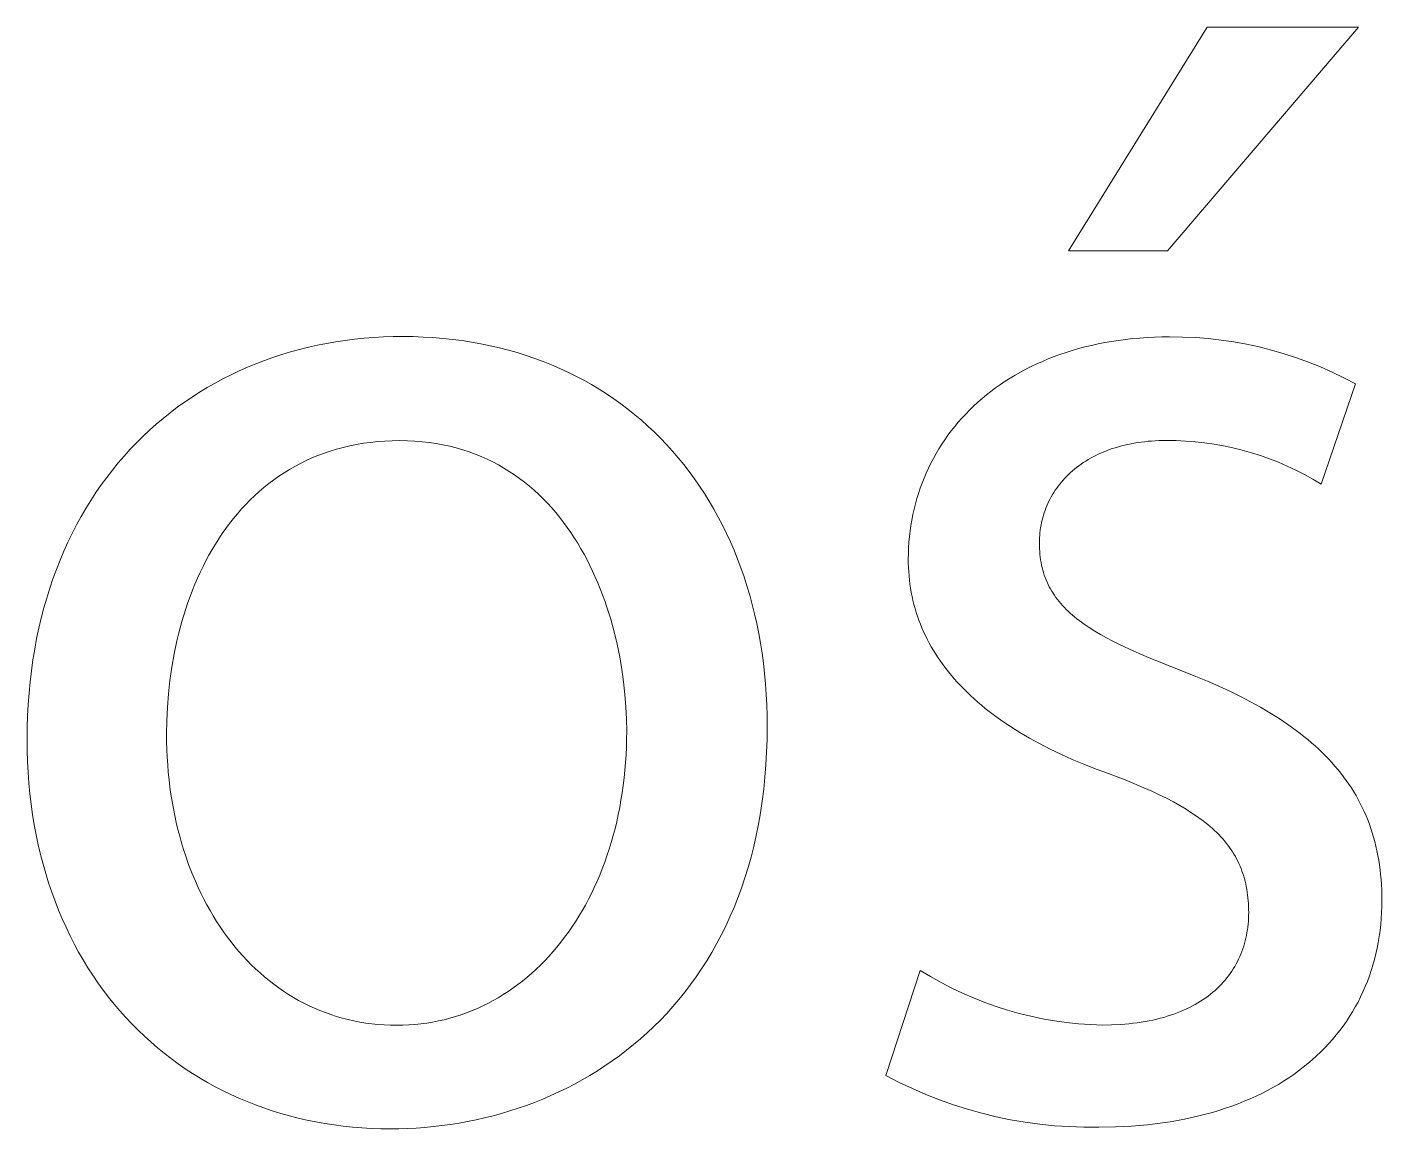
# Model space of a CAD drawing. Header units: millimetres. Extents: x 430 to 4403, y -1522 to 1254.
# Drawn here: x 3405.01 to 3439.45, y -1456.11 to -1428.11 of the extents above; entities that cross this region are included whole.
import ezdxf

# ---------------------------------------------------------------- set-up
doc = ezdxf.new("R2010")
doc.units = ezdxf.units.MM
doc.header["$MEASUREMENT"] = 0
doc.layers.add('Domyślny', color=7, linetype='Continuous', true_color=0x000000)

msp = doc.modelspace()

# ---------------------------------------------------------------- linework, layer by layer
at = {"layer": 'Domyślny', "color": 18, "lineweight": 15, "true_color": 0x000000}
for p, q in [((3431.482, -1433.802), (3435.001, -1428.113)), ((3438.851, -1428.113), (3433.996, -1433.802)), ((3435.001, -1428.113), (3438.851, -1428.113)), ((3433.996, -1433.802), (3431.482, -1433.802)), ((3413.096, -1436.076), (3413.335, -1436.046)), ((3413.335, -1436.046), (3413.577, -1436.021)), ((3413.577, -1436.021), (3413.82, -1436.002)), ((3413.82, -1436.002), (3414.065, -1435.988)), ((3414.065, -1435.988), (3414.312, -1435.98)), ((3414.312, -1435.98), (3414.561, -1435.977)), ((3414.561, -1435.977), (3414.819, -1435.98)), ((3414.819, -1435.98), (3415.074, -1435.989)), ((3415.074, -1435.989), (3415.326, -1436.004)), ((3415.326, -1436.004), (3415.576, -1436.024)), ((3415.576, -1436.024), (3415.823, -1436.05)), ((3415.823, -1436.05), (3416.067, -1436.082)), ((3432.574, -1436.101), (3432.75, -1436.074)), ((3432.75, -1436.074), (3432.928, -1436.051)), ((3432.928, -1436.051), (3433.109, -1436.031)), ((3433.109, -1436.031), (3433.292, -1436.015)), ((3433.292, -1436.015), (3433.477, -1436.002)), ((3433.477, -1436.002), (3433.665, -1435.993)), ((3433.665, -1435.993), (3433.856, -1435.987)), ((3433.856, -1435.987), (3434.049, -1435.985)), ((3434.049, -1435.985), (3434.377, -1435.989)), ((3434.377, -1435.989), (3434.705, -1436.004)), ((3434.705, -1436.004), (3435.032, -1436.03)), ((3435.032, -1436.03), (3435.358, -1436.067)), ((3435.358, -1436.067), (3435.683, -1436.115)), ((3411.48, -1436.436), (3411.704, -1436.369)), ((3411.704, -1436.369), (3411.93, -1436.307)), ((3411.93, -1436.307), (3412.159, -1436.25)), ((3412.159, -1436.25), (3412.39, -1436.199)), ((3412.39, -1436.199), (3412.623, -1436.153)), ((3412.623, -1436.153), (3412.859, -1436.112)), ((3412.859, -1436.112), (3413.096, -1436.076)), ((3416.067, -1436.082), (3416.308, -1436.119)), ((3416.308, -1436.119), (3416.546, -1436.162)), ((3416.546, -1436.162), (3416.782, -1436.21)), ((3416.782, -1436.21), (3417.014, -1436.264)), ((3417.014, -1436.264), (3417.243, -1436.323)), ((3417.243, -1436.323), (3417.469, -1436.387)), ((3417.469, -1436.387), (3417.692, -1436.457)), ((3431.264, -1436.433), (3431.418, -1436.38)), ((3431.418, -1436.38), (3431.576, -1436.331)), ((3431.576, -1436.331), (3431.736, -1436.285)), ((3431.736, -1436.285), (3431.898, -1436.241)), ((3431.898, -1436.241), (3432.063, -1436.201)), ((3432.063, -1436.201), (3432.231, -1436.165)), ((3432.231, -1436.165), (3432.401, -1436.131)), ((3432.401, -1436.131), (3432.574, -1436.101)), ((3435.683, -1436.115), (3436.006, -1436.174)), ((3436.006, -1436.174), (3436.326, -1436.243)), ((3436.326, -1436.243), (3436.644, -1436.323)), ((3436.644, -1436.323), (3436.96, -1436.414)), ((3436.96, -1436.414), (3437.272, -1436.515)), ((3410.401, -1436.851), (3410.611, -1436.758)), ((3410.611, -1436.758), (3410.824, -1436.67)), ((3410.824, -1436.67), (3411.04, -1436.587)), ((3411.04, -1436.587), (3411.259, -1436.509)), ((3411.259, -1436.509), (3411.48, -1436.436)), ((3417.692, -1436.457), (3417.911, -1436.532)), ((3417.911, -1436.532), (3418.128, -1436.612)), ((3418.128, -1436.612), (3418.341, -1436.698)), ((3418.341, -1436.698), (3418.55, -1436.788)), ((3430.395, -1436.809), (3430.533, -1436.739)), ((3430.533, -1436.739), (3430.673, -1436.672)), ((3430.673, -1436.672), (3430.817, -1436.608)), ((3430.817, -1436.608), (3430.963, -1436.547)), ((3430.963, -1436.547), (3431.112, -1436.488)), ((3431.112, -1436.488), (3431.264, -1436.433)), ((3437.272, -1436.515), (3437.58, -1436.627)), ((3437.58, -1436.627), (3437.885, -1436.749)), ((3437.885, -1436.749), (3438.185, -1436.882)), ((3409.787, -1437.16), (3409.988, -1437.052)), ((3409.988, -1437.052), (3410.193, -1436.949)), ((3410.193, -1436.949), (3410.401, -1436.851)), ((3418.55, -1436.788), (3418.757, -1436.884)), ((3418.757, -1436.884), (3418.96, -1436.984)), ((3418.96, -1436.984), (3419.159, -1437.09)), ((3419.159, -1437.09), (3419.355, -1437.2)), ((3429.872, -1437.115), (3429.998, -1437.034)), ((3429.998, -1437.034), (3430.128, -1436.957)), ((3430.128, -1436.957), (3430.26, -1436.881)), ((3430.26, -1436.881), (3430.395, -1436.809)), ((3438.185, -1436.882), (3438.481, -1437.024)), ((3438.481, -1437.024), (3438.772, -1437.176)), ((3409.201, -1437.515), (3409.393, -1437.392)), ((3409.393, -1437.392), (3409.588, -1437.274)), ((3409.588, -1437.274), (3409.787, -1437.16)), ((3419.355, -1437.2), (3419.547, -1437.316)), ((3419.547, -1437.316), (3419.736, -1437.436)), ((3419.736, -1437.436), (3419.921, -1437.56)), ((3429.395, -1437.461), (3429.51, -1437.371)), ((3429.51, -1437.371), (3429.628, -1437.283)), ((3429.628, -1437.283), (3429.748, -1437.198)), ((3429.748, -1437.198), (3429.872, -1437.115)), ((3438.772, -1437.176), (3437.899, -1439.73)), ((3408.645, -1437.914), (3408.827, -1437.776)), ((3408.827, -1437.776), (3409.012, -1437.643)), ((3409.012, -1437.643), (3409.201, -1437.515)), ((3419.921, -1437.56), (3420.103, -1437.69)), ((3420.103, -1437.69), (3420.28, -1437.824)), ((3428.967, -1437.846), (3429.069, -1437.746)), ((3429.069, -1437.746), (3429.175, -1437.649)), ((3429.175, -1437.649), (3429.284, -1437.554)), ((3429.284, -1437.554), (3429.395, -1437.461)), ((3408.292, -1438.205), (3408.467, -1438.057)), ((3408.467, -1438.057), (3408.645, -1437.914)), ((3420.28, -1437.824), (3420.454, -1437.963)), ((3420.454, -1437.963), (3420.624, -1438.106)), ((3420.624, -1438.106), (3420.79, -1438.254)), ((3428.678, -1438.157), (3428.771, -1438.051)), ((3428.771, -1438.051), (3428.867, -1437.947)), ((3428.867, -1437.947), (3428.967, -1437.846)), ((3407.954, -1438.514), (3408.121, -1438.357)), ((3408.121, -1438.357), (3408.292, -1438.205)), ((3420.79, -1438.254), (3420.953, -1438.407)), ((3420.953, -1438.407), (3421.111, -1438.563)), ((3428.417, -1438.487), (3428.501, -1438.375)), ((3428.501, -1438.375), (3428.588, -1438.265)), ((3428.588, -1438.265), (3428.678, -1438.157)), ((3407.63, -1438.843), (3407.79, -1438.676)), ((3407.79, -1438.676), (3407.954, -1438.514)), ((3413.041, -1438.794), (3412.877, -1438.838)), ((3413.21, -1438.755), (3413.041, -1438.794)), ((3413.381, -1438.721), (3413.21, -1438.755)), ((3413.556, -1438.691), (3413.381, -1438.721)), ((3413.734, -1438.667), (3413.556, -1438.691)), ((3413.916, -1438.648), (3413.734, -1438.667)), ((3414.101, -1438.634), (3413.916, -1438.648)), ((3414.289, -1438.626), (3414.101, -1438.634)), ((3414.481, -1438.623), (3414.289, -1438.626)), ((3414.674, -1438.626), (3414.481, -1438.623)), ((3414.862, -1438.635), (3414.674, -1438.626)), ((3415.047, -1438.65), (3414.862, -1438.635)), ((3415.228, -1438.671), (3415.047, -1438.65)), ((3415.406, -1438.697), (3415.228, -1438.671)), ((3415.58, -1438.728), (3415.406, -1438.697)), ((3415.751, -1438.765), (3415.58, -1438.728)), ((3415.918, -1438.807), (3415.751, -1438.765)), ((3416.082, -1438.854), (3415.918, -1438.807)), ((3421.111, -1438.563), (3421.265, -1438.724)), ((3421.265, -1438.724), (3421.415, -1438.89)), ((3428.184, -1438.833), (3428.259, -1438.716)), ((3428.259, -1438.716), (3428.336, -1438.6)), ((3428.336, -1438.6), (3428.417, -1438.487)), ((3432.594, -1438.826), (3432.52, -1438.852)), ((3432.67, -1438.802), (3432.594, -1438.826)), ((3432.747, -1438.779), (3432.67, -1438.802)), ((3432.825, -1438.757), (3432.747, -1438.779)), ((3432.905, -1438.737), (3432.825, -1438.757)), ((3432.986, -1438.719), (3432.905, -1438.737)), ((3433.069, -1438.702), (3432.986, -1438.719)), ((3433.153, -1438.686), (3433.069, -1438.702)), ((3433.238, -1438.672), (3433.153, -1438.686)), ((3433.325, -1438.66), (3433.238, -1438.672)), ((3433.413, -1438.649), (3433.325, -1438.66)), ((3433.502, -1438.64), (3433.413, -1438.649)), ((3433.593, -1438.632), (3433.502, -1438.64)), ((3433.685, -1438.626), (3433.593, -1438.632)), ((3433.779, -1438.622), (3433.685, -1438.626)), ((3433.873, -1438.619), (3433.779, -1438.622)), ((3433.969, -1438.618), (3433.873, -1438.619)), ((3434.213, -1438.621), (3433.969, -1438.618)), ((3434.456, -1438.632), (3434.213, -1438.621)), ((3434.699, -1438.65), (3434.456, -1438.632)), ((3434.94, -1438.677), (3434.699, -1438.65)), ((3435.181, -1438.712), (3434.94, -1438.677)), ((3435.421, -1438.755), (3435.181, -1438.712)), ((3435.659, -1438.805), (3435.421, -1438.755)), ((3435.895, -1438.864), (3435.659, -1438.805)), ((3407.323, -1439.191), (3407.475, -1439.014)), ((3407.475, -1439.014), (3407.63, -1438.843)), ((3412.101, -1439.129), (3411.956, -1439.2)), ((3412.25, -1439.062), (3412.101, -1439.129)), ((3412.401, -1438.999), (3412.25, -1439.062)), ((3412.557, -1438.941), (3412.401, -1438.999)), ((3412.715, -1438.887), (3412.557, -1438.941)), ((3412.877, -1438.838), (3412.715, -1438.887)), ((3416.242, -1438.907), (3416.082, -1438.854)), ((3416.398, -1438.964), (3416.242, -1438.907)), ((3416.551, -1439.026), (3416.398, -1438.964)), ((3416.701, -1439.092), (3416.551, -1439.026)), ((3416.847, -1439.164), (3416.701, -1439.092)), ((3416.99, -1439.239), (3416.847, -1439.164)), ((3421.415, -1438.89), (3421.561, -1439.059)), ((3421.561, -1439.059), (3421.703, -1439.233)), ((3427.981, -1439.196), (3428.046, -1439.073)), ((3428.046, -1439.073), (3428.114, -1438.953)), ((3428.114, -1438.953), (3428.184, -1438.833)), ((3431.917, -1439.143), (3431.857, -1439.181)), ((3431.978, -1439.106), (3431.917, -1439.143)), ((3432.041, -1439.07), (3431.978, -1439.106)), ((3432.105, -1439.035), (3432.041, -1439.07)), ((3432.171, -1439.001), (3432.105, -1439.035)), ((3432.238, -1438.969), (3432.171, -1439.001)), ((3432.306, -1438.938), (3432.238, -1438.969)), ((3432.376, -1438.908), (3432.306, -1438.938)), ((3432.447, -1438.879), (3432.376, -1438.908)), ((3432.52, -1438.852), (3432.447, -1438.879)), ((3436.13, -1438.93), (3435.895, -1438.864)), ((3436.361, -1439.004), (3436.13, -1438.93)), ((3436.591, -1439.085), (3436.361, -1439.004)), ((3436.817, -1439.174), (3436.591, -1439.085)), ((3407.033, -1439.557), (3407.176, -1439.371)), ((3407.176, -1439.371), (3407.323, -1439.191)), ((3411.539, -1439.439), (3411.407, -1439.527)), ((3411.675, -1439.356), (3411.539, -1439.439)), ((3411.814, -1439.276), (3411.675, -1439.356)), ((3411.956, -1439.2), (3411.814, -1439.276)), ((3417.13, -1439.319), (3416.99, -1439.239)), ((3417.266, -1439.403), (3417.13, -1439.319)), ((3417.398, -1439.492), (3417.266, -1439.403)), ((3417.528, -1439.584), (3417.398, -1439.492)), ((3421.703, -1439.233), (3421.841, -1439.411)), ((3421.841, -1439.411), (3421.975, -1439.594)), ((3427.808, -1439.573), (3427.863, -1439.446)), ((3427.863, -1439.446), (3427.92, -1439.32)), ((3427.92, -1439.32), (3427.981, -1439.196)), ((3431.481, -1439.482), (3431.434, -1439.529)), ((3431.531, -1439.435), (3431.481, -1439.482)), ((3431.581, -1439.39), (3431.531, -1439.435)), ((3431.634, -1439.347), (3431.581, -1439.39)), ((3431.687, -1439.304), (3431.634, -1439.347)), ((3431.743, -1439.262), (3431.687, -1439.304)), ((3431.799, -1439.221), (3431.743, -1439.262)), ((3431.857, -1439.181), (3431.799, -1439.221)), ((3437.041, -1439.271), (3436.817, -1439.174)), ((3437.261, -1439.375), (3437.041, -1439.271)), ((3437.477, -1439.486), (3437.261, -1439.375)), ((3437.69, -1439.604), (3437.477, -1439.486)), ((3406.759, -1439.941), (3406.893, -1439.747)), ((3406.893, -1439.747), (3407.033, -1439.557)), ((3411.028, -1439.813), (3410.909, -1439.916)), ((3411.151, -1439.714), (3411.028, -1439.813)), ((3411.277, -1439.619), (3411.151, -1439.714)), ((3411.407, -1439.527), (3411.277, -1439.619)), ((3417.654, -1439.68), (3417.528, -1439.584)), ((3417.777, -1439.78), (3417.654, -1439.68)), ((3417.897, -1439.884), (3417.777, -1439.78)), ((3421.975, -1439.594), (3422.104, -1439.78)), ((3422.104, -1439.78), (3422.229, -1439.97)), ((3427.665, -1439.964), (3427.709, -1439.832)), ((3427.709, -1439.832), (3427.757, -1439.702)), ((3427.757, -1439.702), (3427.808, -1439.573)), ((3431.18, -1439.83), (3431.143, -1439.884)), ((3431.218, -1439.778), (3431.18, -1439.83)), ((3431.258, -1439.726), (3431.218, -1439.778)), ((3431.3, -1439.675), (3431.258, -1439.726)), ((3431.343, -1439.625), (3431.3, -1439.675)), ((3431.388, -1439.577), (3431.343, -1439.625)), ((3431.434, -1439.529), (3431.388, -1439.577)), ((3437.899, -1439.73), (3437.69, -1439.604)), ((3406.503, -1440.344), (3406.628, -1440.14)), ((3406.628, -1440.14), (3406.759, -1439.941)), ((3410.678, -1440.131), (3410.568, -1440.244)), ((3410.792, -1440.022), (3410.678, -1440.131)), ((3410.909, -1439.916), (3410.792, -1440.022)), ((3418.013, -1439.991), (3417.897, -1439.884)), ((3418.126, -1440.101), (3418.013, -1439.991)), ((3418.236, -1440.215), (3418.126, -1440.101)), ((3422.229, -1439.97), (3422.35, -1440.164)), ((3422.35, -1440.164), (3422.466, -1440.362)), ((3427.587, -1440.231), (3427.624, -1440.097)), ((3427.624, -1440.097), (3427.665, -1439.964)), ((3430.983, -1440.162), (3430.955, -1440.22)), ((3431.012, -1440.105), (3430.983, -1440.162)), ((3431.042, -1440.048), (3431.012, -1440.105)), ((3431.074, -1439.993), (3431.042, -1440.048)), ((3431.108, -1439.938), (3431.074, -1439.993)), ((3431.143, -1439.884), (3431.108, -1439.938)), ((3406.381, -1440.552), (3406.503, -1440.344)), ((3410.356, -1440.479), (3410.255, -1440.601)), ((3410.461, -1440.36), (3410.356, -1440.479)), ((3410.568, -1440.244), (3410.461, -1440.36)), ((3418.343, -1440.332), (3418.236, -1440.215)), ((3418.447, -1440.452), (3418.343, -1440.332)), ((3418.547, -1440.575), (3418.447, -1440.452)), ((3422.466, -1440.362), (3422.578, -1440.564)), ((3427.496, -1440.641), (3427.523, -1440.503)), ((3427.523, -1440.503), (3427.553, -1440.366)), ((3427.553, -1440.366), (3427.587, -1440.231)), ((3430.843, -1440.519), (3430.825, -1440.581)), ((3430.862, -1440.458), (3430.843, -1440.519)), ((3430.883, -1440.398), (3430.862, -1440.458)), ((3430.906, -1440.338), (3430.883, -1440.398)), ((3430.93, -1440.279), (3430.906, -1440.338)), ((3430.955, -1440.22), (3430.93, -1440.279)), ((3406.153, -1440.982), (3406.265, -1440.765)), ((3406.265, -1440.765), (3406.381, -1440.552)), ((3410.062, -1440.854), (3409.97, -1440.985)), ((3410.157, -1440.726), (3410.062, -1440.854)), ((3410.255, -1440.601), (3410.157, -1440.726)), ((3418.645, -1440.701), (3418.547, -1440.575)), ((3418.739, -1440.829), (3418.645, -1440.701)), ((3418.83, -1440.961), (3418.739, -1440.829)), ((3422.578, -1440.564), (3422.685, -1440.77)), ((3422.685, -1440.77), (3422.788, -1440.98)), ((3427.453, -1440.92), (3427.472, -1440.78)), ((3427.472, -1440.78), (3427.496, -1440.641)), ((3430.772, -1440.833), (3430.762, -1440.897)), ((3430.783, -1440.769), (3430.772, -1440.833)), ((3430.795, -1440.706), (3430.783, -1440.769)), ((3430.81, -1440.643), (3430.795, -1440.706)), ((3430.825, -1440.581), (3430.81, -1440.643)), ((3405.943, -1441.429), (3406.045, -1441.203)), ((3406.045, -1441.203), (3406.153, -1440.982)), ((3409.881, -1441.118), (3409.795, -1441.254)), ((3409.97, -1440.985), (3409.881, -1441.118)), ((3418.918, -1441.094), (3418.83, -1440.961)), ((3419.004, -1441.23), (3418.918, -1441.094)), ((3419.086, -1441.369), (3419.004, -1441.23)), ((3422.788, -1440.98), (3422.886, -1441.193)), ((3422.886, -1441.193), (3422.979, -1441.41)), ((3427.414, -1441.346), (3427.424, -1441.203)), ((3427.424, -1441.203), (3427.436, -1441.061)), ((3427.436, -1441.061), (3427.453, -1440.92)), ((3430.742, -1441.158), (3430.741, -1441.225)), ((3430.741, -1441.225), (3430.742, -1441.299)), ((3430.745, -1441.092), (3430.742, -1441.158)), ((3430.749, -1441.027), (3430.745, -1441.092)), ((3430.755, -1440.962), (3430.749, -1441.027)), ((3430.762, -1440.897), (3430.755, -1440.962)), ((3405.846, -1441.659), (3405.943, -1441.429)), ((3409.632, -1441.534), (3409.555, -1441.677)), ((3409.712, -1441.393), (3409.632, -1441.534)), ((3409.795, -1441.254), (3409.712, -1441.393)), ((3419.165, -1441.509), (3419.086, -1441.369)), ((3419.241, -1441.652), (3419.165, -1441.509)), ((3422.979, -1441.41), (3423.068, -1441.631)), ((3427.407, -1441.635), (3427.409, -1441.49)), ((3427.409, -1441.49), (3427.414, -1441.346)), ((3430.742, -1441.299), (3430.745, -1441.372)), ((3430.745, -1441.372), (3430.749, -1441.444)), ((3430.749, -1441.444), (3430.755, -1441.515)), ((3430.755, -1441.515), (3430.763, -1441.584)), ((3430.763, -1441.584), (3430.772, -1441.652)), ((3405.666, -1442.133), (3405.753, -1441.894)), ((3405.753, -1441.894), (3405.846, -1441.659)), ((3409.48, -1441.822), (3409.409, -1441.97)), ((3409.555, -1441.677), (3409.48, -1441.822)), ((3419.314, -1441.796), (3419.241, -1441.652)), ((3419.384, -1441.942), (3419.314, -1441.796)), ((3423.068, -1441.631), (3423.152, -1441.855)), ((3423.152, -1441.855), (3423.232, -1442.082)), ((3427.408, -1441.742), (3427.407, -1441.635)), ((3427.412, -1441.849), (3427.408, -1441.742)), ((3427.418, -1441.956), (3427.412, -1441.849)), ((3430.772, -1441.652), (3430.783, -1441.719)), ((3430.783, -1441.719), (3430.796, -1441.785)), ((3430.796, -1441.785), (3430.811, -1441.85)), ((3430.811, -1441.85), (3430.827, -1441.914)), ((3430.827, -1441.914), (3430.845, -1441.977)), ((3405.583, -1442.376), (3405.666, -1442.133)), ((3409.276, -1442.271), (3409.213, -1442.425)), ((3409.341, -1442.12), (3409.276, -1442.271)), ((3409.409, -1441.97), (3409.341, -1442.12)), ((3419.452, -1442.09), (3419.384, -1441.942)), ((3419.516, -1442.24), (3419.452, -1442.09)), ((3419.578, -1442.391), (3419.516, -1442.24)), ((3423.232, -1442.082), (3423.306, -1442.314)), ((3427.426, -1442.062), (3427.418, -1441.956)), ((3427.437, -1442.167), (3427.426, -1442.062)), ((3427.45, -1442.272), (3427.437, -1442.167)), ((3427.466, -1442.376), (3427.45, -1442.272)), ((3430.845, -1441.977), (3430.865, -1442.039)), ((3430.865, -1442.039), (3430.887, -1442.1)), ((3430.887, -1442.1), (3430.91, -1442.16)), ((3430.91, -1442.16), (3430.935, -1442.219)), ((3430.935, -1442.219), (3430.962, -1442.277)), ((3405.506, -1442.623), (3405.583, -1442.376)), ((3409.154, -1442.58), (3409.097, -1442.737)), ((3409.213, -1442.425), (3409.154, -1442.58)), ((3419.637, -1442.543), (3419.578, -1442.391)), ((3419.693, -1442.697), (3419.637, -1442.543)), ((3423.306, -1442.314), (3423.376, -1442.548)), ((3423.376, -1442.548), (3423.441, -1442.786)), ((3427.484, -1442.479), (3427.466, -1442.376)), ((3427.504, -1442.582), (3427.484, -1442.479)), ((3427.527, -1442.684), (3427.504, -1442.582)), ((3430.962, -1442.277), (3430.991, -1442.334)), ((3430.991, -1442.334), (3431.021, -1442.39)), ((3431.021, -1442.39), (3431.054, -1442.445)), ((3431.054, -1442.445), (3431.088, -1442.5)), ((3431.088, -1442.5), (3431.123, -1442.554)), ((3431.123, -1442.554), (3431.161, -1442.607)), ((3431.161, -1442.607), (3431.2, -1442.659)), ((3405.368, -1443.131), (3405.434, -1442.875)), ((3405.434, -1442.875), (3405.506, -1442.623)), ((3409.044, -1442.895), (3408.993, -1443.055)), ((3409.097, -1442.737), (3409.044, -1442.895)), ((3419.746, -1442.851), (3419.693, -1442.697)), ((3419.796, -1443.007), (3419.746, -1442.851)), ((3423.441, -1442.786), (3423.501, -1443.027)), ((3427.552, -1442.786), (3427.527, -1442.684)), ((3427.58, -1442.887), (3427.552, -1442.786)), ((3427.61, -1442.987), (3427.58, -1442.887)), ((3431.2, -1442.659), (3431.241, -1442.711)), ((3431.241, -1442.711), (3431.284, -1442.762)), ((3431.284, -1442.762), (3431.329, -1442.812)), ((3431.329, -1442.812), (3431.376, -1442.862)), ((3431.376, -1442.862), (3431.424, -1442.911)), ((3431.424, -1442.911), (3431.474, -1442.959)), ((3431.474, -1442.959), (3431.526, -1443.007)), ((3405.307, -1443.391), (3405.368, -1443.131)), ((3408.945, -1443.216), (3408.9, -1443.379)), ((3408.993, -1443.055), (3408.945, -1443.216)), ((3419.844, -1443.164), (3419.796, -1443.007)), ((3419.931, -1443.479), (3419.844, -1443.164)), ((3423.501, -1443.027), (3423.556, -1443.272)), ((3423.556, -1443.272), (3423.606, -1443.52)), ((3427.643, -1443.087), (3427.61, -1442.987)), ((3427.678, -1443.186), (3427.643, -1443.087)), ((3427.716, -1443.285), (3427.678, -1443.186)), ((3427.756, -1443.382), (3427.716, -1443.285)), ((3431.526, -1443.007), (3431.58, -1443.055)), ((3431.58, -1443.055), (3431.636, -1443.102)), ((3431.636, -1443.102), (3431.693, -1443.148)), ((3431.693, -1443.148), (3431.753, -1443.194)), ((3431.753, -1443.194), (3431.814, -1443.24)), ((3431.814, -1443.24), (3431.877, -1443.285)), ((3431.877, -1443.285), (3432.009, -1443.374)), ((3405.251, -1443.655), (3405.307, -1443.391)), ((3408.857, -1443.543), (3408.818, -1443.708)), ((3408.9, -1443.379), (3408.857, -1443.543)), ((3420.007, -1443.797), (3419.931, -1443.479)), ((3423.606, -1443.52), (3423.651, -1443.771)), ((3427.798, -1443.479), (3427.756, -1443.382)), ((3427.843, -1443.576), (3427.798, -1443.479)), ((3427.89, -1443.671), (3427.843, -1443.576)), ((3432.009, -1443.374), (3432.148, -1443.462)), ((3432.148, -1443.462), (3432.294, -1443.549)), ((3432.294, -1443.549), (3432.448, -1443.635)), ((3432.448, -1443.635), (3432.609, -1443.72)), ((3405.156, -1444.196), (3405.201, -1443.924)), ((3405.201, -1443.924), (3405.251, -1443.655)), ((3408.818, -1443.708), (3408.747, -1444.041)), ((3420.072, -1444.116), (3420.007, -1443.797)), ((3423.651, -1443.771), (3423.69, -1444.025)), ((3427.94, -1443.766), (3427.89, -1443.671)), ((3427.993, -1443.86), (3427.94, -1443.766)), ((3428.048, -1443.954), (3427.993, -1443.86)), ((3428.105, -1444.047), (3428.048, -1443.954)), ((3432.609, -1443.72), (3432.778, -1443.805)), ((3432.778, -1443.805), (3433.139, -1443.974)), ((3433.139, -1443.974), (3433.531, -1444.144)), ((3405.117, -1444.473), (3405.156, -1444.196)), ((3408.747, -1444.041), (3408.688, -1444.377)), ((3420.127, -1444.435), (3420.072, -1444.116)), ((3423.69, -1444.025), (3423.725, -1444.282)), ((3423.725, -1444.282), (3423.754, -1444.542)), ((3428.165, -1444.139), (3428.105, -1444.047)), ((3428.227, -1444.23), (3428.165, -1444.139)), ((3428.292, -1444.32), (3428.227, -1444.23)), ((3428.359, -1444.41), (3428.292, -1444.32)), ((3433.531, -1444.144), (3434.406, -1444.492)), ((3405.084, -1444.754), (3405.117, -1444.473)), ((3408.688, -1444.377), (3408.64, -1444.716)), ((3420.172, -1444.754), (3420.127, -1444.435)), ((3423.754, -1444.542), (3423.779, -1444.805)), ((3428.429, -1444.499), (3428.359, -1444.41)), ((3428.502, -1444.588), (3428.429, -1444.499)), ((3428.577, -1444.675), (3428.502, -1444.588)), ((3428.654, -1444.762), (3428.577, -1444.675)), ((3434.406, -1444.492), (3434.714, -1444.614)), ((3434.714, -1444.614), (3435.012, -1444.738)), ((3405.057, -1445.039), (3405.084, -1444.754)), ((3408.64, -1444.716), (3408.602, -1445.057)), ((3420.206, -1445.072), (3420.172, -1444.754)), ((3423.779, -1444.805), (3423.797, -1445.071)), ((3428.734, -1444.848), (3428.654, -1444.762)), ((3428.817, -1444.933), (3428.734, -1444.848)), ((3428.902, -1445.017), (3428.817, -1444.933)), ((3428.99, -1445.101), (3428.902, -1445.017)), ((3435.012, -1444.738), (3435.301, -1444.864)), ((3435.301, -1444.864), (3435.58, -1444.993)), ((3435.58, -1444.993), (3435.849, -1445.125)), ((3405.021, -1445.62), (3405.036, -1445.327)), ((3405.036, -1445.327), (3405.057, -1445.039)), ((3408.602, -1445.057), (3408.575, -1445.4)), ((3420.23, -1445.387), (3420.206, -1445.072)), ((3423.797, -1445.071), (3423.811, -1445.34)), ((3423.811, -1445.34), (3423.819, -1445.612)), ((3429.08, -1445.184), (3428.99, -1445.101)), ((3429.173, -1445.266), (3429.08, -1445.184)), ((3429.268, -1445.347), (3429.173, -1445.266)), ((3429.366, -1445.427), (3429.268, -1445.347)), ((3435.849, -1445.125), (3436.109, -1445.26)), ((3436.109, -1445.26), (3436.359, -1445.398)), ((3405.012, -1445.917), (3405.021, -1445.62)), ((3408.575, -1445.4), (3408.559, -1445.743)), ((3420.245, -1445.698), (3420.23, -1445.387)), ((3420.25, -1446.006), (3420.245, -1445.698)), ((3423.819, -1445.612), (3423.822, -1445.887)), ((3429.466, -1445.507), (3429.366, -1445.427)), ((3429.569, -1445.585), (3429.466, -1445.507)), ((3429.783, -1445.74), (3429.569, -1445.585)), ((3436.359, -1445.398), (3436.6, -1445.539)), ((3436.6, -1445.539), (3436.831, -1445.684)), ((3436.831, -1445.684), (3437.052, -1445.833)), ((3405.008, -1446.218), (3405.012, -1445.917)), ((3408.559, -1445.743), (3408.554, -1446.085)), ((3420.248, -1446.208), (3420.25, -1446.006)), ((3423.822, -1445.887), (3423.818, -1446.218)), ((3430.008, -1445.891), (3429.783, -1445.74)), ((3430.243, -1446.038), (3430.008, -1445.891)), ((3430.488, -1446.182), (3430.243, -1446.038)), ((3437.052, -1445.833), (3437.264, -1445.985)), ((3437.264, -1445.985), (3437.366, -1446.062)), ((3405.011, -1446.501), (3405.008, -1446.218)), ((3408.554, -1446.085), (3408.556, -1446.282)), ((3408.556, -1446.282), (3408.561, -1446.477)), ((3420.242, -1446.409), (3420.248, -1446.208)), ((3423.818, -1446.218), (3423.807, -1446.542)), ((3430.744, -1446.323), (3430.488, -1446.182)), ((3431.01, -1446.46), (3430.744, -1446.323)), ((3437.366, -1446.062), (3437.466, -1446.141)), ((3437.466, -1446.141), (3437.563, -1446.22)), ((3437.563, -1446.22), (3437.658, -1446.301)), ((3437.658, -1446.301), (3437.751, -1446.382)), ((3437.751, -1446.382), (3437.841, -1446.465)), ((3405.02, -1446.78), (3405.011, -1446.501)), ((3408.561, -1446.477), (3408.57, -1446.67)), ((3408.57, -1446.67), (3408.582, -1446.862)), ((3420.221, -1446.805), (3420.233, -1446.608)), ((3420.233, -1446.608), (3420.242, -1446.409)), ((3423.807, -1446.542), (3423.79, -1446.861)), ((3431.287, -1446.592), (3431.01, -1446.46)), ((3431.574, -1446.722), (3431.287, -1446.592)), ((3431.872, -1446.847), (3431.574, -1446.722)), ((3437.841, -1446.465), (3437.928, -1446.548)), ((3437.928, -1446.548), (3438.014, -1446.633)), ((3438.014, -1446.633), (3438.096, -1446.719)), ((3438.096, -1446.719), (3438.177, -1446.806)), ((3405.035, -1447.057), (3405.02, -1446.78)), ((3405.055, -1447.329), (3405.035, -1447.057)), ((3408.582, -1446.862), (3408.598, -1447.052)), ((3408.598, -1447.052), (3408.617, -1447.24)), ((3420.185, -1447.193), (3420.204, -1447)), ((3420.204, -1447), (3420.221, -1446.805)), ((3423.79, -1446.861), (3423.765, -1447.175)), ((3432.181, -1446.968), (3431.872, -1446.847)), ((3432.501, -1447.086), (3432.181, -1446.968)), ((3432.966, -1447.264), (3432.501, -1447.086)), ((3438.177, -1446.806), (3438.254, -1446.894)), ((3438.254, -1446.894), (3438.33, -1446.984)), ((3438.33, -1446.984), (3438.403, -1447.074)), ((3438.403, -1447.074), (3438.473, -1447.166)), ((3405.081, -1447.599), (3405.055, -1447.329)), ((3408.617, -1447.24), (3408.639, -1447.426)), ((3408.639, -1447.426), (3408.665, -1447.611)), ((3420.135, -1447.573), (3420.162, -1447.384)), ((3420.162, -1447.384), (3420.185, -1447.193)), ((3423.765, -1447.175), (3423.734, -1447.482)), ((3433.394, -1447.442), (3432.966, -1447.264)), ((3438.473, -1447.166), (3438.541, -1447.259)), ((3438.541, -1447.259), (3438.607, -1447.353)), ((3438.607, -1447.353), (3438.67, -1447.449)), ((3405.112, -1447.865), (3405.081, -1447.599)), ((3408.665, -1447.611), (3408.694, -1447.794)), ((3420.072, -1447.945), (3420.105, -1447.76)), ((3420.105, -1447.76), (3420.135, -1447.573)), ((3423.696, -1447.784), (3423.652, -1448.08)), ((3423.734, -1447.482), (3423.696, -1447.784)), ((3433.595, -1447.532), (3433.394, -1447.442)), ((3433.787, -1447.622), (3433.595, -1447.532)), ((3433.971, -1447.713), (3433.787, -1447.622)), ((3434.145, -1447.805), (3433.971, -1447.713)), ((3438.67, -1447.449), (3438.731, -1447.545)), ((3438.731, -1447.545), (3438.789, -1447.643)), ((3438.789, -1447.643), (3438.845, -1447.743)), ((3438.845, -1447.743), (3438.898, -1447.843)), ((3405.149, -1448.127), (3405.112, -1447.865)), ((3405.191, -1448.386), (3405.149, -1448.127)), ((3408.694, -1447.794), (3408.726, -1447.975)), ((3408.726, -1447.975), (3408.762, -1448.153)), ((3419.996, -1448.307), (3420.035, -1448.127)), ((3420.035, -1448.127), (3420.072, -1447.945)), ((3423.652, -1448.08), (3423.601, -1448.37)), ((3434.312, -1447.897), (3434.145, -1447.805)), ((3434.469, -1447.991), (3434.312, -1447.897)), ((3434.619, -1448.086), (3434.469, -1447.991)), ((3434.761, -1448.182), (3434.619, -1448.086)), ((3438.898, -1447.843), (3438.949, -1447.946)), ((3438.949, -1447.946), (3438.997, -1448.049)), ((3438.997, -1448.049), (3439.043, -1448.154)), ((3405.239, -1448.642), (3405.191, -1448.386)), ((3408.762, -1448.153), (3408.8, -1448.33)), ((3408.8, -1448.33), (3408.842, -1448.505)), ((3419.953, -1448.485), (3419.996, -1448.307)), ((3423.601, -1448.37), (3423.544, -1448.654)), ((3434.828, -1448.231), (3434.761, -1448.182)), ((3434.894, -1448.28), (3434.828, -1448.231)), ((3434.958, -1448.33), (3434.894, -1448.28)), ((3435.02, -1448.379), (3434.958, -1448.33)), ((3435.08, -1448.43), (3435.02, -1448.379)), ((3435.138, -1448.481), (3435.08, -1448.43)), ((3439.043, -1448.154), (3439.087, -1448.26)), ((3439.087, -1448.26), (3439.128, -1448.368)), ((3439.128, -1448.368), (3439.166, -1448.477)), ((3405.292, -1448.893), (3405.239, -1448.642)), ((3408.842, -1448.505), (3408.887, -1448.677)), ((3408.887, -1448.677), (3408.935, -1448.848)), ((3419.857, -1448.834), (3419.907, -1448.661)), ((3419.907, -1448.661), (3419.953, -1448.485)), ((3423.544, -1448.654), (3423.48, -1448.933)), ((3435.194, -1448.532), (3435.138, -1448.481)), ((3435.248, -1448.584), (3435.194, -1448.532)), ((3435.3, -1448.636), (3435.248, -1448.584)), ((3435.35, -1448.689), (3435.3, -1448.636)), ((3435.399, -1448.743), (3435.35, -1448.689)), ((3435.445, -1448.797), (3435.399, -1448.743)), ((3435.49, -1448.851), (3435.445, -1448.797)), ((3439.166, -1448.477), (3439.203, -1448.588)), ((3439.203, -1448.588), (3439.236, -1448.7)), ((3439.236, -1448.7), (3439.267, -1448.813)), ((3439.267, -1448.813), (3439.296, -1448.928)), ((3405.35, -1449.142), (3405.292, -1448.893)), ((3405.414, -1449.386), (3405.35, -1449.142)), ((3408.935, -1448.848), (3408.986, -1449.016)), ((3408.986, -1449.016), (3409.04, -1449.182)), ((3419.749, -1449.173), (3419.805, -1449.005)), ((3419.805, -1449.005), (3419.857, -1448.834)), ((3423.48, -1448.933), (3423.411, -1449.206)), ((3435.533, -1448.906), (3435.49, -1448.851)), ((3435.575, -1448.962), (3435.533, -1448.906)), ((3435.614, -1449.019), (3435.575, -1448.962)), ((3435.652, -1449.076), (3435.614, -1449.019)), ((3435.687, -1449.134), (3435.652, -1449.076)), ((3435.722, -1449.193), (3435.687, -1449.134)), ((3439.296, -1448.928), (3439.322, -1449.045)), ((3439.322, -1449.045), (3439.346, -1449.163)), ((3405.483, -1449.627), (3405.414, -1449.386)), ((3409.04, -1449.182), (3409.097, -1449.345)), ((3409.097, -1449.345), (3409.157, -1449.506)), ((3419.565, -1449.663), (3419.629, -1449.502)), ((3419.629, -1449.502), (3419.691, -1449.339)), ((3419.691, -1449.339), (3419.749, -1449.173)), ((3423.336, -1449.474), (3423.255, -1449.736)), ((3423.411, -1449.206), (3423.336, -1449.474)), ((3435.754, -1449.252), (3435.722, -1449.193)), ((3435.785, -1449.312), (3435.754, -1449.252)), ((3435.814, -1449.373), (3435.785, -1449.312)), ((3435.841, -1449.434), (3435.814, -1449.373)), ((3435.866, -1449.497), (3435.841, -1449.434)), ((3435.89, -1449.56), (3435.866, -1449.497)), ((3439.346, -1449.163), (3439.367, -1449.283)), ((3439.367, -1449.283), (3439.386, -1449.404)), ((3439.386, -1449.404), (3439.402, -1449.527)), ((3405.556, -1449.863), (3405.483, -1449.627)), ((3409.157, -1449.506), (3409.22, -1449.665)), ((3409.22, -1449.665), (3409.286, -1449.821)), ((3409.286, -1449.821), (3409.355, -1449.975)), ((3419.427, -1449.976), (3419.498, -1449.821)), ((3419.498, -1449.821), (3419.565, -1449.663)), ((3423.255, -1449.736), (3423.168, -1449.992)), ((3435.913, -1449.624), (3435.89, -1449.56)), ((3435.933, -1449.689), (3435.913, -1449.624)), ((3435.952, -1449.755), (3435.933, -1449.689)), ((3435.97, -1449.821), (3435.952, -1449.755)), ((3435.986, -1449.889), (3435.97, -1449.821)), ((3439.402, -1449.527), (3439.415, -1449.652)), ((3439.415, -1449.652), (3439.427, -1449.778)), ((3439.427, -1449.778), (3439.435, -1449.906)), ((3405.635, -1450.097), (3405.556, -1449.863)), ((3405.718, -1450.326), (3405.635, -1450.097)), ((3409.355, -1449.975), (3409.426, -1450.126)), ((3409.426, -1450.126), (3409.501, -1450.274)), ((3419.278, -1450.278), (3419.354, -1450.128)), ((3419.354, -1450.128), (3419.427, -1449.976)), ((3423.168, -1449.992), (3423.076, -1450.243)), ((3436, -1449.957), (3435.986, -1449.889)), ((3436.013, -1450.027), (3436, -1449.957)), ((3436.024, -1450.097), (3436.013, -1450.027)), ((3436.033, -1450.168), (3436.024, -1450.097)), ((3436.042, -1450.241), (3436.033, -1450.168)), ((3439.435, -1449.906), (3439.442, -1450.036)), ((3439.442, -1450.036), (3439.445, -1450.167)), ((3439.445, -1450.167), (3439.447, -1450.3)), ((3405.807, -1450.551), (3405.718, -1450.326)), ((3409.501, -1450.274), (3409.578, -1450.42)), ((3409.578, -1450.42), (3409.658, -1450.563)), ((3419.119, -1450.569), (3419.2, -1450.425)), ((3419.2, -1450.425), (3419.278, -1450.278)), ((3422.978, -1450.488), (3422.875, -1450.727)), ((3423.076, -1450.243), (3422.978, -1450.488)), ((3436.048, -1450.314), (3436.042, -1450.241)), ((3436.053, -1450.388), (3436.048, -1450.314)), ((3436.057, -1450.464), (3436.053, -1450.388)), ((3436.059, -1450.54), (3436.057, -1450.464)), ((3439.445, -1450.458), (3439.439, -1450.615)), ((3439.447, -1450.3), (3439.445, -1450.458)), ((3405.9, -1450.773), (3405.807, -1450.551)), ((3405.998, -1450.99), (3405.9, -1450.773)), ((3409.658, -1450.563), (3409.741, -1450.703)), ((3409.741, -1450.703), (3409.826, -1450.841)), ((3409.826, -1450.841), (3409.914, -1450.975)), ((3418.859, -1450.984), (3418.948, -1450.848)), ((3418.948, -1450.848), (3419.035, -1450.71)), ((3419.035, -1450.71), (3419.119, -1450.569)), ((3422.875, -1450.727), (3422.767, -1450.961)), ((3436.046, -1450.912), (3436.052, -1450.839)), ((3436.052, -1450.839), (3436.056, -1450.766)), ((3436.056, -1450.766), (3436.059, -1450.692)), ((3436.06, -1450.618), (3436.059, -1450.54)), ((3436.059, -1450.692), (3436.06, -1450.618)), ((3439.429, -1450.77), (3439.416, -1450.923)), ((3439.439, -1450.615), (3439.429, -1450.77)), ((3406.1, -1451.204), (3405.998, -1450.99)), ((3406.208, -1451.413), (3406.1, -1451.204)), ((3409.914, -1450.975), (3410.004, -1451.107)), ((3410.004, -1451.107), (3410.097, -1451.235)), ((3418.673, -1451.245), (3418.767, -1451.116)), ((3418.767, -1451.116), (3418.859, -1450.984)), ((3422.654, -1451.19), (3422.536, -1451.413)), ((3422.767, -1450.961), (3422.654, -1451.19)), ((3435.989, -1451.266), (3436.004, -1451.197)), ((3436.004, -1451.197), (3436.017, -1451.126)), ((3436.017, -1451.126), (3436.028, -1451.055)), ((3436.028, -1451.055), (3436.038, -1450.984)), ((3436.038, -1450.984), (3436.046, -1450.912)), ((3439.378, -1451.225), (3439.354, -1451.374)), ((3439.399, -1451.075), (3439.378, -1451.225)), ((3439.416, -1450.923), (3439.399, -1451.075)), ((3406.319, -1451.619), (3406.208, -1451.413)), ((3410.097, -1451.235), (3410.193, -1451.361)), ((3410.193, -1451.361), (3410.291, -1451.483)), ((3410.291, -1451.483), (3410.392, -1451.603)), ((3418.375, -1451.613), (3418.477, -1451.494)), ((3418.477, -1451.494), (3418.576, -1451.371)), ((3418.576, -1451.371), (3418.673, -1451.245)), ((3422.536, -1451.413), (3422.412, -1451.63)), ((3435.887, -1451.604), (3435.911, -1451.538)), ((3435.911, -1451.538), (3435.933, -1451.471)), ((3435.933, -1451.471), (3435.953, -1451.404)), ((3435.953, -1451.404), (3435.972, -1451.335)), ((3435.972, -1451.335), (3435.989, -1451.266)), ((3439.325, -1451.521), (3439.293, -1451.666)), ((3439.354, -1451.374), (3439.325, -1451.521)), ((3406.435, -1451.82), (3406.319, -1451.619)), ((3406.556, -1452.017), (3406.435, -1451.82)), ((3410.392, -1451.603), (3410.495, -1451.719)), ((3410.495, -1451.719), (3410.6, -1451.832)), ((3410.6, -1451.832), (3410.708, -1451.941)), ((3418.056, -1451.952), (3418.165, -1451.842)), ((3418.165, -1451.842), (3418.271, -1451.729)), ((3418.271, -1451.729), (3418.375, -1451.613)), ((3422.285, -1451.843), (3422.152, -1452.049)), ((3422.412, -1451.63), (3422.285, -1451.843)), ((3435.741, -1451.923), (3435.774, -1451.861)), ((3435.774, -1451.861), (3435.805, -1451.798)), ((3435.805, -1451.798), (3435.834, -1451.734)), ((3435.834, -1451.734), (3435.862, -1451.67)), ((3435.862, -1451.67), (3435.887, -1451.604)), ((3439.257, -1451.809), (3439.218, -1451.951)), ((3439.293, -1451.666), (3439.257, -1451.809)), ((3406.681, -1452.211), (3406.556, -1452.017)), ((3406.81, -1452.4), (3406.681, -1452.211)), ((3410.708, -1451.941), (3410.818, -1452.048)), ((3410.818, -1452.048), (3410.931, -1452.151)), ((3410.931, -1452.151), (3411.046, -1452.25)), ((3411.046, -1452.25), (3411.163, -1452.346)), ((3417.6, -1452.356), (3417.717, -1452.26)), ((3417.717, -1452.26), (3417.833, -1452.161)), ((3417.833, -1452.161), (3417.946, -1452.058)), ((3417.946, -1452.058), (3418.056, -1451.952)), ((3422.015, -1452.251), (3421.874, -1452.447)), ((3422.152, -1452.049), (3422.015, -1452.251)), ((3426.838, -1454.759), (3427.711, -1452.087)), ((3427.711, -1452.087), (3427.973, -1452.245)), ((3427.973, -1452.245), (3428.24, -1452.394)), ((3435.506, -1452.276), (3435.55, -1452.22)), ((3435.55, -1452.22), (3435.592, -1452.162)), ((3435.592, -1452.162), (3435.632, -1452.104)), ((3435.632, -1452.104), (3435.67, -1452.045)), ((3435.67, -1452.045), (3435.706, -1451.984)), ((3435.706, -1451.984), (3435.741, -1451.923)), ((3439.128, -1452.228), (3439.078, -1452.364)), ((3439.175, -1452.09), (3439.128, -1452.228)), ((3439.218, -1451.951), (3439.175, -1452.09)), ((3406.943, -1452.584), (3406.81, -1452.4)), ((3407.081, -1452.765), (3406.943, -1452.584)), ((3411.163, -1452.346), (3411.282, -1452.439)), ((3411.282, -1452.439), (3411.404, -1452.528)), ((3411.404, -1452.528), (3411.527, -1452.613)), ((3417.236, -1452.621), (3417.359, -1452.536)), ((3417.359, -1452.536), (3417.481, -1452.448)), ((3417.481, -1452.448), (3417.6, -1452.356)), ((3421.874, -1452.447), (3421.729, -1452.637)), ((3428.24, -1452.394), (3428.512, -1452.534)), ((3428.512, -1452.534), (3428.788, -1452.666)), ((3435.149, -1452.642), (3435.205, -1452.593)), ((3435.205, -1452.593), (3435.26, -1452.543)), ((3435.26, -1452.543), (3435.313, -1452.492)), ((3435.313, -1452.492), (3435.364, -1452.44)), ((3435.364, -1452.44), (3435.413, -1452.386)), ((3435.413, -1452.386), (3435.46, -1452.332)), ((3435.46, -1452.332), (3435.506, -1452.276)), ((3439.024, -1452.498), (3438.966, -1452.631)), ((3439.078, -1452.364), (3439.024, -1452.498)), ((3407.222, -1452.941), (3407.081, -1452.765)), ((3407.368, -1453.113), (3407.222, -1452.941)), ((3411.527, -1452.613), (3411.653, -1452.695)), ((3411.653, -1452.695), (3411.781, -1452.773)), ((3411.781, -1452.773), (3411.911, -1452.847)), ((3411.911, -1452.847), (3412.043, -1452.917)), ((3412.043, -1452.917), (3412.176, -1452.983)), ((3416.589, -1452.989), (3416.722, -1452.923)), ((3416.722, -1452.923), (3416.853, -1452.853)), ((3416.853, -1452.853), (3416.983, -1452.78)), ((3416.983, -1452.78), (3417.11, -1452.702)), ((3417.11, -1452.702), (3417.236, -1452.621)), ((3421.579, -1452.823), (3421.426, -1453.002)), ((3421.729, -1452.637), (3421.579, -1452.823)), ((3428.788, -1452.666), (3429.069, -1452.787)), ((3429.069, -1452.787), (3429.353, -1452.899)), ((3429.353, -1452.899), (3429.641, -1453.002)), ((3434.7, -1452.951), (3434.77, -1452.911)), ((3434.77, -1452.911), (3434.838, -1452.869)), ((3434.838, -1452.869), (3434.904, -1452.826)), ((3434.904, -1452.826), (3434.968, -1452.782)), ((3434.968, -1452.782), (3435.03, -1452.737)), ((3435.03, -1452.737), (3435.09, -1452.69)), ((3435.09, -1452.69), (3435.149, -1452.642)), ((3438.84, -1452.889), (3438.771, -1453.015)), ((3438.905, -1452.761), (3438.84, -1452.889)), ((3438.966, -1452.631), (3438.905, -1452.761)), ((3407.518, -1453.28), (3407.368, -1453.113)), ((3407.671, -1453.443), (3407.518, -1453.28)), ((3412.176, -1452.983), (3412.312, -1453.046)), ((3412.312, -1453.046), (3412.45, -1453.105)), ((3412.45, -1453.105), (3412.59, -1453.159)), ((3412.59, -1453.159), (3412.731, -1453.209)), ((3412.731, -1453.209), (3412.875, -1453.256)), ((3412.875, -1453.256), (3413.02, -1453.298)), ((3415.755, -1453.3), (3415.898, -1453.259)), ((3415.898, -1453.259), (3416.04, -1453.213)), ((3416.04, -1453.213), (3416.18, -1453.163)), ((3416.18, -1453.163), (3416.318, -1453.109)), ((3416.318, -1453.109), (3416.454, -1453.051)), ((3416.454, -1453.051), (3416.589, -1452.989)), ((3421.268, -1453.177), (3421.107, -1453.347)), ((3421.426, -1453.002), (3421.268, -1453.177)), ((3429.641, -1453.002), (3429.933, -1453.095)), ((3429.933, -1453.095), (3430.227, -1453.178)), ((3430.227, -1453.178), (3430.524, -1453.251)), ((3430.524, -1453.251), (3430.823, -1453.314)), ((3433.81, -1453.303), (3433.9, -1453.279)), ((3433.9, -1453.279), (3433.989, -1453.252)), ((3433.989, -1453.252), (3434.076, -1453.225)), ((3434.076, -1453.225), (3434.16, -1453.195)), ((3434.16, -1453.195), (3434.243, -1453.165)), ((3434.243, -1453.165), (3434.324, -1453.133)), ((3434.324, -1453.133), (3434.403, -1453.099)), ((3434.403, -1453.099), (3434.48, -1453.064)), ((3434.48, -1453.064), (3434.555, -1453.028)), ((3434.555, -1453.028), (3434.629, -1452.99)), ((3434.629, -1452.99), (3434.7, -1452.951)), ((3438.624, -1453.261), (3438.545, -1453.381)), ((3438.699, -1453.139), (3438.624, -1453.261)), ((3438.771, -1453.015), (3438.699, -1453.139)), ((3407.828, -1453.601), (3407.671, -1453.443)), ((3407.989, -1453.756), (3407.828, -1453.601)), ((3413.02, -1453.298), (3413.167, -1453.336)), ((3413.167, -1453.336), (3413.315, -1453.369)), ((3413.315, -1453.369), (3413.466, -1453.399)), ((3413.466, -1453.399), (3413.618, -1453.424)), ((3413.618, -1453.424), (3413.772, -1453.444)), ((3413.772, -1453.444), (3413.927, -1453.46)), ((3413.927, -1453.46), (3414.084, -1453.472)), ((3414.084, -1453.472), (3414.242, -1453.479)), ((3414.242, -1453.479), (3414.402, -1453.481)), ((3414.402, -1453.481), (3414.558, -1453.479)), ((3414.558, -1453.479), (3414.712, -1453.472)), ((3414.712, -1453.472), (3414.865, -1453.461)), ((3414.865, -1453.461), (3415.017, -1453.445)), ((3415.017, -1453.445), (3415.167, -1453.424)), ((3415.167, -1453.424), (3415.317, -1453.4)), ((3415.317, -1453.4), (3415.464, -1453.371)), ((3415.464, -1453.371), (3415.61, -1453.338)), ((3415.61, -1453.338), (3415.755, -1453.3)), ((3420.942, -1453.511), (3420.774, -1453.67)), ((3421.107, -1453.347), (3420.942, -1453.511)), ((3430.823, -1453.314), (3431.125, -1453.366)), ((3431.125, -1453.366), (3431.427, -1453.409)), ((3431.427, -1453.409), (3431.731, -1453.442)), ((3431.731, -1453.442), (3432.036, -1453.464)), ((3432.036, -1453.464), (3432.342, -1453.476)), ((3432.342, -1453.476), (3432.575, -1453.472)), ((3432.575, -1453.472), (3432.8, -1453.461)), ((3432.8, -1453.461), (3432.91, -1453.453)), ((3432.91, -1453.453), (3433.018, -1453.443)), ((3433.018, -1453.443), (3433.123, -1453.431)), ((3433.123, -1453.431), (3433.227, -1453.418)), ((3433.227, -1453.418), (3433.329, -1453.403)), ((3433.329, -1453.403), (3433.429, -1453.386)), ((3433.429, -1453.386), (3433.527, -1453.368)), ((3433.527, -1453.368), (3433.624, -1453.348)), ((3433.624, -1453.348), (3433.718, -1453.326)), ((3433.718, -1453.326), (3433.81, -1453.303)), ((3438.376, -1453.614), (3438.287, -1453.727)), ((3438.462, -1453.499), (3438.376, -1453.614)), ((3438.545, -1453.381), (3438.462, -1453.499)), ((3408.154, -1453.905), (3407.989, -1453.756)), ((3408.322, -1454.05), (3408.154, -1453.905)), ((3420.427, -1453.972), (3420.249, -1454.115)), ((3420.602, -1453.823), (3420.427, -1453.972)), ((3420.774, -1453.67), (3420.602, -1453.823)), ((3438.098, -1453.947), (3437.998, -1454.053)), ((3438.194, -1453.838), (3438.098, -1453.947)), ((3438.287, -1453.727), (3438.194, -1453.838)), ((3408.494, -1454.19), (3408.322, -1454.05)), ((3408.67, -1454.326), (3408.494, -1454.19)), ((3408.848, -1454.457), (3408.67, -1454.326)), ((3420.068, -1454.253), (3419.883, -1454.386)), ((3420.249, -1454.115), (3420.068, -1454.253)), ((3437.788, -1454.259), (3437.678, -1454.358)), ((3437.895, -1454.157), (3437.788, -1454.259)), ((3437.998, -1454.053), (3437.895, -1454.157)), ((3409.03, -1454.584), (3408.848, -1454.457)), ((3409.216, -1454.705), (3409.03, -1454.584)), ((3419.507, -1454.637), (3419.315, -1454.755)), ((3419.696, -1454.514), (3419.507, -1454.637)), ((3419.883, -1454.386), (3419.696, -1454.514)), ((3437.328, -1454.641), (3437.205, -1454.73)), ((3437.448, -1454.549), (3437.328, -1454.641)), ((3437.565, -1454.455), (3437.448, -1454.549)), ((3437.678, -1454.358), (3437.565, -1454.455)), ((3409.405, -1454.822), (3409.216, -1454.705)), ((3409.596, -1454.934), (3409.405, -1454.822)), ((3409.791, -1455.042), (3409.596, -1454.934)), ((3418.923, -1454.975), (3418.724, -1455.078)), ((3419.12, -1454.867), (3418.923, -1454.975)), ((3419.315, -1454.755), (3419.12, -1454.867)), ((3427.172, -1454.931), (3426.838, -1454.759)), ((3427.511, -1455.091), (3427.172, -1454.931)), ((3436.815, -1454.982), (3436.678, -1455.061)), ((3436.948, -1454.901), (3436.815, -1454.982)), ((3437.078, -1454.817), (3436.948, -1454.901)), ((3437.205, -1454.73), (3437.078, -1454.817)), ((3409.989, -1455.144), (3409.791, -1455.042)), ((3410.19, -1455.241), (3409.989, -1455.144)), ((3410.394, -1455.334), (3410.19, -1455.241)), ((3410.601, -1455.421), (3410.394, -1455.334)), ((3418.114, -1455.356), (3417.907, -1455.439)), ((3418.319, -1455.268), (3418.114, -1455.356)), ((3418.522, -1455.175), (3418.319, -1455.268)), ((3418.724, -1455.078), (3418.522, -1455.175)), ((3427.855, -1455.24), (3427.511, -1455.091)), ((3428.205, -1455.377), (3427.855, -1455.24)), ((3436.1, -1455.348), (3435.947, -1455.413)), ((3436.249, -1455.281), (3436.1, -1455.348)), ((3436.395, -1455.21), (3436.249, -1455.281)), ((3436.538, -1455.137), (3436.395, -1455.21)), ((3436.678, -1455.061), (3436.538, -1455.137)), ((3410.811, -1455.504), (3410.601, -1455.421)), ((3411.023, -1455.581), (3410.811, -1455.504)), ((3411.238, -1455.654), (3411.023, -1455.581)), ((3411.455, -1455.721), (3411.238, -1455.654)), ((3417.278, -1455.658), (3417.065, -1455.721)), ((3417.489, -1455.59), (3417.278, -1455.658)), ((3417.699, -1455.517), (3417.489, -1455.59)), ((3417.907, -1455.439), (3417.699, -1455.517)), ((3428.558, -1455.502), (3428.205, -1455.377)), ((3428.916, -1455.615), (3428.558, -1455.502)), ((3429.278, -1455.716), (3428.916, -1455.615)), ((3435.137, -1455.694), (3434.966, -1455.741)), ((3435.305, -1455.644), (3435.137, -1455.694)), ((3435.47, -1455.591), (3435.305, -1455.644)), ((3435.632, -1455.534), (3435.47, -1455.591)), ((3435.791, -1455.475), (3435.632, -1455.534)), ((3435.947, -1455.413), (3435.791, -1455.475)), ((3411.675, -1455.783), (3411.455, -1455.721)), ((3411.898, -1455.84), (3411.675, -1455.783)), ((3412.123, -1455.891), (3411.898, -1455.84)), ((3412.35, -1455.938), (3412.123, -1455.891)), ((3412.579, -1455.979), (3412.35, -1455.938)), ((3412.811, -1456.014), (3412.579, -1455.979)), ((3413.045, -1456.045), (3412.811, -1456.014)), ((3413.28, -1456.069), (3413.045, -1456.045)), ((3415.553, -1456.031), (3415.334, -1456.056)), ((3415.77, -1456.001), (3415.553, -1456.031)), ((3415.988, -1455.966), (3415.77, -1456.001)), ((3416.205, -1455.927), (3415.988, -1455.966)), ((3416.421, -1455.883), (3416.205, -1455.927)), ((3416.637, -1455.834), (3416.421, -1455.883)), ((3416.852, -1455.78), (3416.637, -1455.834)), ((3417.065, -1455.721), (3416.852, -1455.78)), ((3429.642, -1455.804), (3429.278, -1455.716)), ((3430.01, -1455.88), (3429.642, -1455.804)), ((3430.38, -1455.943), (3430.01, -1455.88)), ((3430.752, -1455.994), (3430.38, -1455.943)), ((3431.125, -1456.032), (3430.752, -1455.994)), ((3431.499, -1456.057), (3431.125, -1456.032)), ((3433.085, -1456.041), (3432.673, -1456.062)), ((3433.286, -1456.026), (3433.085, -1456.041)), ((3433.485, -1456.007), (3433.286, -1456.026)), ((3433.68, -1455.985), (3433.485, -1456.007)), ((3433.873, -1455.96), (3433.68, -1455.985)), ((3434.063, -1455.931), (3433.873, -1455.96)), ((3434.249, -1455.9), (3434.063, -1455.931)), ((3434.433, -1455.865), (3434.249, -1455.9)), ((3434.613, -1455.827), (3434.433, -1455.865)), ((3434.791, -1455.786), (3434.613, -1455.827)), ((3434.966, -1455.741), (3434.791, -1455.786)), ((3413.518, -1456.089), (3413.28, -1456.069)), ((3413.758, -1456.103), (3413.518, -1456.089)), ((3414, -1456.111), (3413.758, -1456.103)), ((3414.243, -1456.114), (3414, -1456.111)), ((3414.461, -1456.112), (3414.243, -1456.114)), ((3414.679, -1456.105), (3414.461, -1456.112)), ((3414.898, -1456.093), (3414.679, -1456.105)), ((3415.116, -1456.077), (3414.898, -1456.093)), ((3415.334, -1456.056), (3415.116, -1456.077)), ((3431.874, -1456.069), (3431.499, -1456.057)), ((3432.249, -1456.069), (3431.874, -1456.069)), ((3432.673, -1456.062), (3432.249, -1456.069))]:
    msp.add_line(p, q, dxfattribs=at)

doc.saveas('drawing.dxf')
